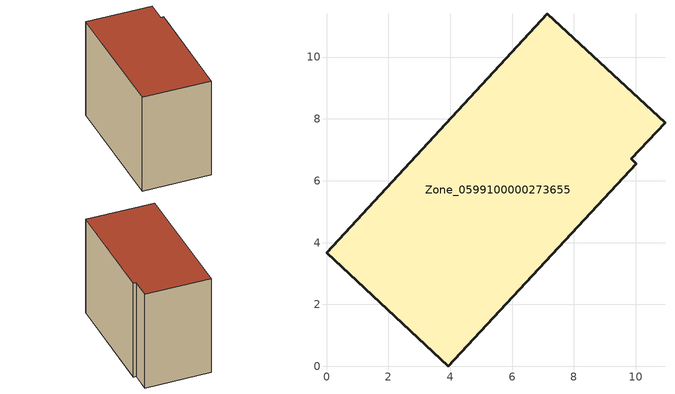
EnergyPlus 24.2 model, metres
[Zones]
Zone_0599100000273655
 floor ground (C_G): 0,3.67 7.14,11.4 10.95,7.88 9.86,6.71 10.01,6.55 3.94,0 z0
 wall outside (C_F): 9.86,6.71 10.95,7.88 7.14,11.4 0,3.67 3.94,0 10.01,6.55 9.86,6.71 z0:8.16
 roof outside (C_R): 3.94,0 10.01,6.55 9.86,6.71 10.95,7.88 7.14,11.4 0,3.67 z8.16
[BUILDING]
Pand.0599100000273655: North Axis=0; Terrain=City; Loads Convergence Tolerance Value=0.04; Temperature Convergence Tolerance Value=0.4; Solar Distribution=FullExterior; Maximum Number of Warmup Days=25; Minimum Number of Warmup Days=1
[Site:Location]
Rotterdam.The.Hague.AP_ZH_NLD Design_Conditions: Latitude=51.96; Longitude=4.45; Time Zone=1; Elevation=-4.5
[SITE:GROUNDTEMPERATURE:BUILDINGSURFACE]
18, 18, 18, 18, 18, 18, 18, 18, 18, 18, 18, 18
[MATERIAL] Thermal Absorptance=0.9; Solar Absorptance=0.7; Visible Absorptance=0.7
Name | Roughness | Thickness | Conductivity | Density | Specific Heat
G.TI.1975-1991 | MediumSmooth | 0.15 | 0.288461 | 540 | 1210
F.TI.1975-1991 | Rough | 0.3 | 0.230769 | 1920 | 840
R.TI.1975-1991 | MediumRough | 0.2 | 0.153846 | 1500 | 1000
[CONSTRUCTION]
C_G: G.TI.1975-1991
C_F: F.TI.1975-1991
C_R: R.TI.1975-1991
[ZONE]
Zone_0599100000273655: Type=1; Multiplier=1; Ceiling Height=Autocalculate; Volume=Autocalculate; Floor Area=autocalculate; Part of Total Floor Area=Yes
[ZONEINFILTRATION:DESIGNFLOWRATE]
Infil_Zone_0599100000273655: Zone or ZoneList or Space or SpaceList=Zone_0599100000273655; Schedule=AlwaysOn; Design Flow Rate Calculation Method=Flow/Area; Flow Rate per Floor Area=0.003; Constant Term Coefficient=1; Temperature Term Coefficient=0; Velocity Term Coefficient=0; Velocity Squared Term Coefficient=0
[HVACTEMPLATE:ZONE:IDEALLOADSAIRSYSTEM]
Zone_0599100000273655: Maximum Heating Supply Air Temperature=50; Minimum Cooling Supply Air Temperature=13; Maximum Heating Supply Air Humidity Ratio=0.0156; Minimum Cooling Supply Air Humidity Ratio=0.0077; Heating Limit=NoLimit; Cooling Limit=NoLimit; Dehumidification Control Type=ConstantSensibleHeatRatio; Cooling Sensible Heat Ratio=0.7; Dehumidification Setpoint=60; Humidification Control Type=None; Humidification Setpoint=30; Outdoor Air Method=None; Outdoor Air Flow Rate per Person=0.00944; Outdoor Air Flow Rate per Zone Floor Area=0; Outdoor Air Flow Rate per Zone=0; Demand Controlled Ventilation Type=None; Outdoor Air Economizer Type=NoEconomizer; Heat Recovery Type=None; Sensible Heat Recovery Effectiveness=0.7; Latent Heat Recovery Effectiveness=0.65
[ZONECONTROL:THERMOSTAT]
ThermostatControl_Zone_0599100000273655: Zone or ZoneList=Zone_0599100000273655; Control Type Schedule=DualSetpointControlType; Control 1=Thermostat_Zone_0599100000273655; Temperature Difference Between Cutout And Setpoint=0
[THERMOSTATSETPOINT:DUALSETPOINT]
Thermostat_Zone_0599100000273655: Heating Setpoint Temperature Schedule=HeatingSetpoint_Zone_0599100000273655; Cooling Setpoint Temperature Schedule=CoolingSetpoint_Zone_0599100000273655
[SCHEDULE:COMPACT]
HeatingSetpoint_Zone_0599100000273655: Through: 12/31, For: AllDays, Until: 24:00, 21
CoolingSetpoint_Zone_0599100000273655: Through: 12/31, For: AllDays, Until: 24:00, 24
DualSetpointControlType: Through: 12/31, For: AllDays, Until: 24:00, 4
AlwaysOn: Through: 12/31, For: AllDays, Until: 24:00, 1
